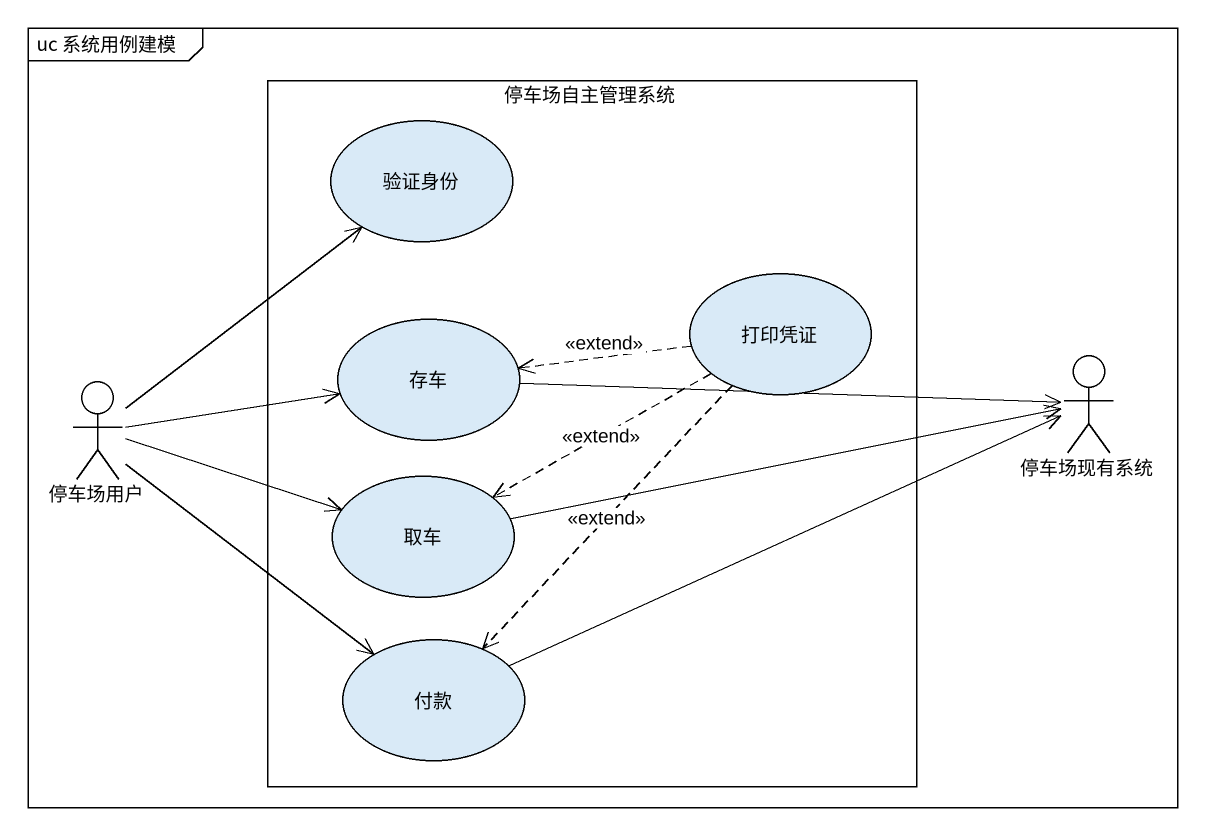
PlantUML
@startuml
mainframe uc 系统用例建模
rectangle 停车场自主管理系统 {
  usecase 验证身份
  usecase 打印凭证
  usecase 存车
  usecase 取车
  usecase 付款
}
actor 停车场用户
actor 停车场现有系统
打印凭证 .left.> 存车 : <<extend>>
打印凭证 .left.> 取车 : <<extend>>
打印凭证 ..> 付款 : <<extend>>
存车 -right-> 停车场现有系统
停车场用户 -up-> 验证身份
停车场用户 -right-> 存车
停车场用户 -right-> 取车
停车场用户 --> 付款
取车 -right-> 停车场现有系统
付款 -right-> 停车场现有系统
@enduml
